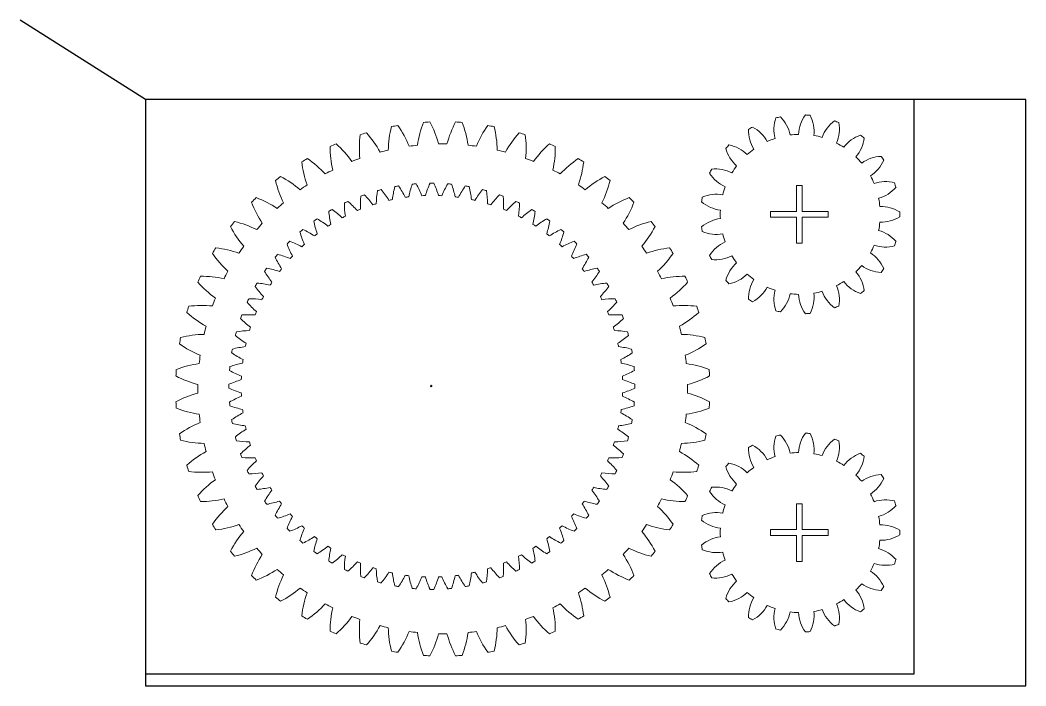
# Model space of a CAD drawing. Header units: millimetres. Extents: x 1712 to 4139, y 1742 to 2194.
# Drawn here: x 2961 to 3484, y 1817 to 2163 of the extents above; entities that cross this region are included whole.
import ezdxf

# ---------------------------------------------------------------- set-up
doc = ezdxf.new("R2010")
doc.units = ezdxf.units.MM

msp = doc.modelspace()

# ---------------------------------------------------------------- linework, layer by layer
at = {"color": 0}
msp.add_line((3025.96, 2122), (2960.69, 2163.33), dxfattribs=at)
at = {"color": 1, "lineweight": 0}
for p, q in [((3364.64, 2077.31), (3364.64, 2063.81)), ((3367.64, 2077.31), (3364.64, 2077.31)), ((3367.64, 2077.31), (3367.64, 2063.81)), ((3351.14, 2063.81), (3364.64, 2063.81)), ((3351.14, 2063.81), (3351.14, 2060.81)), ((3367.64, 2063.81), (3381.14, 2063.81)), ((3381.14, 2063.81), (3381.14, 2060.81)), ((3351.14, 2060.81), (3364.64, 2060.81)), ((3364.64, 2060.81), (3364.64, 2047.31)), ((3367.64, 2060.81), (3381.14, 2060.81)), ((3367.64, 2060.81), (3367.64, 2047.31)), ((3367.64, 2047.31), (3364.64, 2047.31)), ((3364.64, 1911.82), (3364.64, 1898.32)), ((3367.64, 1911.82), (3364.64, 1911.82)), ((3367.64, 1911.82), (3367.64, 1898.32)), ((3351.14, 1898.32), (3364.64, 1898.32)), ((3351.14, 1898.32), (3351.14, 1895.32)), ((3351.14, 1895.32), (3364.64, 1895.32)), ((3364.64, 1895.32), (3364.64, 1881.82)), ((3367.64, 1898.32), (3381.14, 1898.32)), ((3367.64, 1895.32), (3381.14, 1895.32)), ((3367.64, 1895.32), (3367.64, 1881.82)), ((3381.14, 1898.32), (3381.14, 1895.32)), ((3367.64, 1881.82), (3364.64, 1881.82))]:
    msp.add_line(p, q, dxfattribs=at)
for points in [[(3025.91, 2122.11), (3025.91, 1823.36), (3425.78, 1823.36), (3425.78, 2122.11)], [(3025.97, 1817.07), (3483.97, 1817.07), (3483.97, 2122.07), (3025.97, 2122.07)]]:
    msp.add_lwpolyline(points, close=True)
msp.add_circle((3174.58, 1973.03), 0.392, dxfattribs=at)
for centre, radius, start, end in [((3220.42, 2090.82), 53.53, 158.8315, 172.0201), ((3180.58, 1971.54), 138.98, 92.7653, 94.1578), ((3126.65, 2085.15), 53.53, 14.9029, 28.0915), ((3234.51, 2085.15), 53.53, 151.9085, 165.0971), ((3180.58, 1971.54), 138.98, 85.8422, 87.2347), ((3140.74, 2090.82), 53.53, 7.9799, 21.1685), ((3371.78, 2106.4), 18.9, 161.2753, 194.0953), ((3366.59, 2062.31), 51.75, 101.4922, 104.222), ((3342.79, 2099.79), 18.9, 11.619, 44.439), ((3384.54, 2102.92), 18.9, 144.1324, 176.9524), ((3366.59, 2062.31), 51.75, 84.3494, 87.0792), ((3354.89, 2105.14), 18.9, 354.4761, 27.2961), ((3395.72, 2095.82), 18.9, 126.9896, 159.8096), ((3366.59, 2062.31), 51.75, 67.2065, 69.9363), ((3368.04, 2106.68), 18.9, 337.3333, 10.1533), ((3190.72, 2096.89), 53.53, 172.6777, 185.8663), ((3180.58, 1971.54), 138.98, 106.6114, 108.004), ((3101.03, 2068.94), 53.53, 28.7491, 41.9377), ((3205.75, 2094.76), 53.53, 165.7546, 178.9432), ((3180.58, 1971.54), 138.98, 99.6883, 101.0809), ((3113.35, 2077.82), 53.53, 21.826, 35.0146), ((3247.81, 2077.82), 53.53, 144.9854, 158.174), ((3180.58, 1971.54), 138.98, 78.9191, 80.3117), ((3155.4, 2094.76), 53.53, 1.0568, 14.2454), ((3260.13, 2068.94), 53.53, 138.0623, 151.2509), ((3180.58, 1971.54), 138.98, 71.996, 73.3886), ((3170.44, 2096.89), 53.53, 354.1337, 7.3223), ((3358.55, 2105.97), 18.9, 178.4182, 211.2381), ((3366.59, 2062.31), 51.75, 118.6351, 121.3649), ((3332.8, 2091.1), 18.9, 28.7619, 61.5818), ((3366.59, 2062.31), 41.62, 91.2668, 97.3046), ((3180.58, 1971.54), 138.98, 113.5345, 114.927), ((3089.87, 2058.64), 53.53, 35.6722, 48.8608), ((3180.58, 1971.54), 127.39, 89.0108, 90.9892), ((3271.29, 2058.64), 53.53, 131.1392, 144.3278), ((3180.58, 1971.54), 138.98, 65.073, 66.4655), ((3366.59, 2062.31), 51.75, 135.778, 138.5078), ((3325.81, 2079.86), 18.9, 45.9047, 78.7247), ((3366.59, 2062.31), 41.62, 108.4097, 114.4474), ((3366.59, 2062.31), 41.62, 74.124, 80.1617), ((3366.59, 2062.31), 41.62, 56.9811, 63.0189), ((3404.3, 2085.75), 18.9, 109.8467, 142.6667), ((3381.05, 2104.29), 18.9, 320.1904, 353.0104), ((3366.59, 2062.31), 51.75, 50.0637, 52.7935), ((3175.54, 2097.2), 53.53, 179.6008, 192.7894), ((3180.58, 1971.54), 127.39, 102.857, 104.8353), ((3180.58, 1971.54), 127.39, 95.9339, 97.9122), ((3180.58, 1971.54), 127.39, 82.0878, 84.0661), ((3180.58, 1971.54), 127.39, 75.1647, 77.143), ((3185.62, 2097.2), 53.53, 347.2106, 0.3992), ((3346.04, 2101.66), 18.9, 195.561, 228.381), ((3366.59, 2062.31), 41.62, 125.5526, 131.5903), ((3180.58, 1971.54), 138.98, 120.4576, 121.8501), ((3160.43, 2095.68), 53.53, 186.5238, 199.7124), ((3080.03, 2047.07), 53.53, 42.5953, 55.7838), ((3180.58, 1971.54), 127.39, 109.7801, 111.7584), ((3180.58, 1971.54), 127.39, 68.2416, 70.2199), ((3281.13, 2047.07), 53.53, 124.2162, 137.4047), ((3180.58, 1971.54), 138.98, 58.1499, 59.5424), ((3200.73, 2095.68), 53.53, 340.2876, 353.4762), ((3366.59, 2062.31), 41.62, 39.8383, 45.876), ((3409.53, 2073.59), 18.9, 92.7039, 125.5239), ((3392.78, 2098.16), 18.9, 303.0476, 335.8676), ((3366.59, 2062.31), 51.75, 32.9208, 35.6506), ((3180.58, 1971.54), 127.39, 116.7031, 118.6815), ((3180.58, 1971.54), 127.39, 61.3185, 63.2969), ((3366.59, 2062.31), 51.75, 152.9208, 155.6506), ((3335.35, 2093.85), 18.9, 212.7039, 245.5239), ((3322.45, 2067.06), 18.9, 63.0476, 95.8676), ((3366.59, 2062.31), 41.62, 142.6954, 148.7332), ((3180.58, 1971.54), 138.98, 127.3806, 128.7732), ((3145.61, 2092.34), 53.53, 193.4469, 206.6355), ((3071.66, 2034.4), 53.53, 49.5183, 62.7069), ((3180.58, 1971.54), 127.39, 123.6262, 125.6045), ((3212.85, 2060.97), 51.04, 160.4696, 168.1969), ((3174.95, 1972.9), 105.63, 94.4551, 95.5449), ((3122.33, 2053.05), 51.04, 21.8031, 29.5304), ((3220.38, 2057.33), 51.04, 155.4696, 163.1969), ((3174.95, 1972.9), 105.63, 89.4551, 90.5449), ((3129.52, 2057.33), 51.04, 16.8031, 24.5304), ((3227.57, 2053.05), 51.04, 150.4696, 158.1969), ((3174.95, 1972.9), 105.63, 84.4551, 85.5449), ((3137.05, 2060.97), 51.04, 11.8031, 19.5304), ((3180.58, 1971.54), 127.39, 54.3955, 56.3738), ((3289.5, 2034.4), 53.53, 117.2931, 130.4817), ((3215.55, 2092.34), 53.53, 333.3645, 346.5531), ((3180.58, 1971.54), 138.98, 51.2268, 52.6194), ((3366.59, 2062.31), 41.62, 22.6954, 28.7332), ((3410.95, 2060.43), 18.9, 75.561, 108.381), ((3366.59, 2062.31), 51.75, 15.778, 18.5078), ((3174.95, 1972.9), 105.63, 109.4551, 110.5449), ((3103.38, 2036.7), 51.04, 36.8031, 44.5304), ((3196.98, 2066.21), 51.04, 170.4696, 178.1969), ((3174.95, 1972.9), 105.63, 104.4551, 105.5449), ((3109.21, 2042.7), 51.04, 31.8031, 39.5304), ((3205.03, 2063.94), 51.04, 165.4696, 173.1969), ((3174.95, 1972.9), 105.63, 99.4551, 100.5449), ((3115.55, 2048.16), 51.04, 26.8031, 34.5304), ((3234.35, 2048.16), 51.04, 145.4696, 153.1969), ((3174.95, 1972.9), 105.63, 79.4551, 80.5449), ((3144.87, 2063.94), 51.04, 6.8031, 14.5304), ((3240.68, 2042.7), 51.04, 140.4696, 148.1969), ((3174.95, 1972.9), 105.63, 74.4551, 75.5449), ((3152.92, 2066.21), 51.04, 1.8031, 9.5304), ((3246.52, 2036.7), 51.04, 135.4696, 143.1969), ((3174.95, 1972.9), 105.63, 69.4551, 70.5449), ((3323.01, 2053.84), 18.9, 80.1904, 113.0104), ((3366.59, 2062.31), 41.62, 159.8383, 165.876), ((3402.19, 2088.85), 18.9, 285.9047, 318.7247), ((3180.58, 1971.54), 138.98, 134.3037, 135.6963), ((3131.3, 2087.25), 53.53, 200.37, 213.5586), ((3064.88, 2020.82), 53.53, 56.4414, 69.63), ((3180.58, 1971.54), 127.39, 130.5493, 132.5276), ((3174.95, 1972.9), 105.63, 114.4551, 115.5449), ((3180.44, 2068.62), 51.04, 180.4696, 188.1969), ((3098.09, 2030.22), 51.04, 41.8031, 49.5304), ((3188.76, 2067.78), 51.04, 175.4696, 183.1969), ((3174.95, 1972.9), 99.25, 106.9818, 108.0182), ((3174.95, 1972.9), 99.25, 101.9818, 103.0182), ((3174.95, 1972.9), 99.25, 96.9818, 98.0182), ((3174.95, 1972.9), 99.25, 91.9818, 93.0182), ((3174.95, 1972.9), 99.25, 86.9818, 88.0182), ((3174.95, 1972.9), 99.25, 81.9818, 83.0182), ((3174.95, 1972.9), 99.25, 76.9818, 78.0182), ((3174.95, 1972.9), 99.25, 71.9818, 73.0182), ((3161.14, 2067.78), 51.04, 356.8031, 4.5304), ((3251.81, 2030.22), 51.04, 130.4696, 138.1969), ((3174.95, 1972.9), 105.63, 64.4551, 65.5449), ((3169.46, 2068.62), 51.04, 351.8031, 359.5304), ((3180.58, 1971.54), 127.39, 47.4724, 49.4507), ((3296.28, 2020.82), 53.53, 110.37, 123.5586), ((3229.85, 2087.25), 53.53, 326.4414, 339.63), ((3180.58, 1971.54), 138.98, 44.3037, 45.6963), ((3366.59, 2062.31), 51.75, 170.0637, 172.7935), ((3327.44, 2083.24), 18.9, 229.8467, 262.6667), ((3366.59, 2062.31), 41.62, 5.5526, 11.5903), ((3174.95, 1972.9), 105.63, 119.4551, 120.5449), ((3172.08, 2068.74), 51.04, 185.4696, 193.1969), ((3093.39, 2023.31), 51.04, 46.8031, 54.5304), ((3174.95, 1972.9), 99.25, 111.9818, 113.0182), ((3174.95, 1972.9), 99.25, 66.9818, 68.0182), ((3256.51, 2023.31), 51.04, 125.4696, 133.1969), ((3174.95, 1972.9), 105.63, 59.4551, 60.5449), ((3177.82, 2068.74), 51.04, 346.8031, 354.5304), ((3366.59, 2062.31), 41.62, 176.9811, 183.0189), ((3408.43, 2047.44), 18.9, 58.4182, 91.2381), ((3366.59, 2062.31), 51.75, 358.6351, 1.3649), ((3180.58, 1971.54), 138.98, 141.2268, 142.6194), ((3059.78, 2006.51), 53.53, 63.3645, 76.5531), ((3180.58, 1971.54), 127.39, 137.4724, 139.4507), ((3174.95, 1972.9), 105.63, 124.4551, 125.5449), ((3163.73, 2068.12), 51.04, 190.4696, 198.1969), ((3089.31, 2016.01), 51.04, 51.8031, 59.5304), ((3174.95, 1972.9), 99.25, 121.9818, 123.0182), ((3174.95, 1972.9), 99.25, 116.9818, 118.0182), ((3174.95, 1972.9), 99.25, 61.9818, 63.0182), ((3174.95, 1972.9), 99.25, 56.9818, 58.0182), ((3260.59, 2016.01), 51.04, 120.4696, 128.1969), ((3186.16, 2068.12), 51.04, 341.8031, 349.5304), ((3174.95, 1972.9), 105.63, 54.4551, 55.5449), ((3180.58, 1971.54), 127.39, 40.5493, 42.5276), ((3301.38, 2006.51), 53.53, 103.4469, 116.6355), ((3180.58, 1971.54), 138.98, 37.3806, 38.7732), ((3327.44, 2041.37), 18.9, 97.3333, 130.1533), ((3366.59, 2062.31), 41.62, 348.4097, 354.4474), ((3408.43, 2077.17), 18.9, 268.7619, 301.5818), ((3117.72, 2080.46), 53.53, 207.2931, 220.4817), ((3174.95, 1972.9), 105.63, 129.4551, 130.5449), ((3155.48, 2066.78), 51.04, 195.4696, 203.1969), ((3085.88, 2008.38), 51.04, 56.8031, 64.5304), ((3174.95, 1972.9), 99.25, 126.9818, 128.0182), ((3174.95, 1972.9), 99.25, 51.9818, 53.0182), ((3264.02, 2008.38), 51.04, 115.4696, 123.1969), ((3194.42, 2066.78), 51.04, 336.8031, 344.5304), ((3174.95, 1972.9), 105.63, 49.4551, 50.5449), ((3243.44, 2080.46), 53.53, 319.5183, 332.7069), ((3366.59, 2062.31), 51.75, 187.2065, 189.9363), ((3323.01, 2070.77), 18.9, 246.9896, 279.8096), ((3366.59, 2062.31), 41.62, 194.124, 200.1617), ((3402.19, 2035.77), 18.9, 41.2753, 74.0953), ((3174.95, 1972.9), 105.63, 134.4551, 135.5449), ((3147.37, 2064.73), 51.04, 200.4696, 208.1969), ((3083.12, 2000.48), 51.04, 61.8031, 69.5304), ((3174.95, 1972.9), 99.25, 131.9818, 133.0182), ((3174.95, 1972.9), 99.25, 46.9818, 48.0182), ((3266.78, 2000.48), 51.04, 110.4696, 118.1969), ((3202.53, 2064.73), 51.04, 331.8031, 339.5304), ((3174.95, 1972.9), 105.63, 44.4551, 45.5449), ((3335.35, 2030.76), 18.9, 114.4761, 147.2961), ((3366.59, 2062.31), 41.62, 331.2668, 337.3046), ((3410.95, 2064.18), 18.9, 251.619, 284.439), ((3366.59, 2062.31), 51.75, 341.4922, 344.222), ((3180.58, 1971.54), 138.98, 148.1499, 149.5424), ((3105.05, 2072.09), 53.53, 214.2162, 227.4047), ((3056.45, 1991.7), 53.53, 70.2876, 83.4762), ((3180.58, 1971.54), 127.39, 144.3955, 146.3738), ((3174.95, 1972.9), 105.63, 139.4551, 140.5449), ((3081.07, 1992.37), 51.04, 66.8031, 74.5304), ((3268.83, 1992.37), 51.04, 105.4696, 113.1969), ((3174.95, 1972.9), 105.63, 39.4551, 40.5449), ((3180.58, 1971.54), 127.39, 33.6262, 35.6045), ((3304.71, 1991.7), 53.53, 96.5238, 109.7124), ((3256.11, 2072.09), 53.53, 312.5953, 325.7838), ((3180.58, 1971.54), 138.98, 30.4576, 31.8501), ((3366.59, 2062.31), 51.75, 204.3494, 207.0792), ((3392.78, 2026.45), 18.9, 24.1324, 56.9524), ((3139.47, 2061.97), 51.04, 205.4696, 213.1969), ((3174.95, 1972.9), 99.25, 136.9818, 138.0182), ((3174.95, 1972.9), 99.25, 41.9818, 43.0182), ((3210.43, 2061.97), 51.04, 326.8031, 334.5304), ((3322.45, 2057.55), 18.9, 264.1324, 296.9524), ((3346.04, 2022.95), 18.9, 131.619, 164.439), ((3366.59, 2062.31), 41.62, 211.2668, 217.3046), ((3366.59, 2062.31), 41.62, 314.124, 320.1617), ((3409.53, 2051.02), 18.9, 234.4761, 267.2961), ((3180.58, 1971.54), 127.39, 151.3185, 153.2969), ((3174.95, 1972.9), 105.63, 144.4551, 145.5449), ((3131.84, 2058.54), 51.04, 210.4696, 218.1969), ((3079.73, 1984.11), 51.04, 71.8031, 79.5304), ((3174.95, 1972.9), 99.25, 141.9818, 143.0182), ((3174.95, 1972.9), 99.25, 36.9818, 38.0182), ((3270.17, 1984.11), 51.04, 100.4696, 108.1969), ((3218.06, 2058.54), 51.04, 321.8031, 329.5304), ((3174.95, 1972.9), 105.63, 34.4551, 35.5449), ((3180.58, 1971.54), 127.39, 26.7031, 28.6815), ((3325.81, 2044.75), 18.9, 281.2753, 314.0953), ((3366.59, 2062.31), 41.62, 228.4097, 234.4474), ((3381.05, 2020.33), 18.9, 6.9896, 39.8096), ((3366.59, 2062.31), 51.75, 324.3494, 327.0792), ((3180.58, 1971.54), 138.98, 155.073, 156.4655), ((3093.48, 2062.25), 53.53, 221.1392, 234.3278), ((3054.92, 1976.59), 53.53, 77.2106, 90.3992), ((3174.95, 1972.9), 105.63, 149.4551, 150.5449), ((3079.11, 1975.77), 51.04, 76.8031, 84.5304), ((3174.95, 1972.9), 99.25, 146.9818, 148.0182), ((3174.95, 1972.9), 99.25, 31.9818, 33.0182), ((3270.79, 1975.77), 51.04, 95.4696, 103.1969), ((3174.95, 1972.9), 105.63, 29.4551, 30.5449), ((3306.24, 1976.59), 53.53, 89.6008, 102.7894), ((3267.68, 2062.25), 53.53, 305.6722, 318.8608), ((3180.58, 1971.54), 138.98, 23.5345, 24.927), ((3366.59, 2062.31), 51.75, 221.4922, 224.222), ((3358.55, 2018.64), 18.9, 148.7619, 181.5818), ((3366.59, 2062.31), 41.62, 296.9811, 303.0189), ((3368.04, 2017.93), 18.9, 349.8467, 22.6667), ((3404.3, 2038.87), 18.9, 217.3333, 250.1533), ((3124.54, 2054.46), 51.04, 215.4696, 223.1969), ((3225.36, 2054.46), 51.04, 316.8031, 324.5304), ((3332.8, 2033.51), 18.9, 298.4182, 331.2381), ((3366.59, 2062.31), 41.62, 245.5526, 251.5903), ((3371.78, 2018.21), 18.9, 165.9047, 198.7247), ((3342.79, 2024.83), 18.9, 315.561, 348.381), ((3366.59, 2062.31), 41.62, 262.6954, 268.7332), ((3384.54, 2021.7), 18.9, 183.0476, 215.8676), ((3354.89, 2019.48), 18.9, 332.7039, 5.5239), ((3366.59, 2062.31), 41.62, 279.8383, 285.876), ((3395.72, 2028.79), 18.9, 200.1904, 233.0104), ((3366.59, 2062.31), 51.75, 307.2065, 309.9363), ((3055.23, 1961.4), 53.53, 84.1337, 97.3223), ((3180.58, 1971.54), 127.39, 158.2416, 160.2199), ((3174.95, 1972.9), 105.63, 154.4551, 155.5449), ((3117.63, 2049.76), 51.04, 220.4696, 228.1969), ((3079.23, 1967.41), 51.04, 81.8031, 89.5304), ((3174.95, 1972.9), 99.25, 151.9818, 153.0182), ((3174.95, 1972.9), 99.25, 26.9818, 28.0182), ((3270.67, 1967.41), 51.04, 90.4696, 98.1969), ((3232.27, 2049.76), 51.04, 311.8031, 319.5304), ((3174.95, 1972.9), 105.63, 24.4551, 25.5449), ((3180.58, 1971.54), 127.39, 19.7801, 21.7584), ((3305.93, 1961.4), 53.53, 82.6777, 95.8663), ((3366.59, 2062.31), 51.75, 238.6351, 241.3649), ((3180.58, 1971.54), 138.98, 161.996, 163.3886), ((3083.18, 2051.09), 53.53, 228.0623, 241.2509), ((3174.95, 1972.9), 105.63, 159.4551, 160.5449), ((3080.07, 1959.09), 51.04, 86.8031, 94.5304), ((3174.95, 1972.9), 99.25, 156.9818, 158.0182), ((3174.95, 1972.9), 99.25, 21.9818, 23.0182), ((3269.83, 1959.09), 51.04, 85.4696, 93.1969), ((3174.95, 1972.9), 105.63, 19.4551, 20.5449), ((3277.98, 2051.09), 53.53, 298.7491, 311.9377), ((3180.58, 1971.54), 138.98, 16.6114, 18.004), ((3366.59, 2062.31), 51.75, 255.778, 258.5078), ((3366.59, 2062.31), 51.75, 272.9208, 275.6506), ((3366.59, 2062.31), 51.75, 290.0637, 292.7935), ((3180.58, 1971.54), 127.39, 165.1647, 167.143), ((3111.15, 2044.47), 51.04, 225.4696, 233.1969), ((3238.75, 2044.47), 51.04, 306.8031, 314.5304), ((3180.58, 1971.54), 127.39, 12.857, 14.8353), ((3057.37, 1946.37), 53.53, 91.0568, 104.2454), ((3174.95, 1972.9), 105.63, 164.4551, 165.5449), ((3105.15, 2038.63), 51.04, 230.4696, 238.1969), ((3081.64, 1950.87), 51.04, 91.8031, 99.5304), ((3174.95, 1972.9), 99.25, 161.9818, 163.0182), ((3174.95, 1972.9), 99.25, 16.9818, 18.0182), ((3268.26, 1950.87), 51.04, 80.4696, 88.1969), ((3244.75, 2038.63), 51.04, 301.8031, 309.5304), ((3174.95, 1972.9), 105.63, 14.4551, 15.5449), ((3303.79, 1946.37), 53.53, 75.7546, 88.9432), ((3180.58, 1971.54), 138.98, 168.9191, 170.3117), ((3074.3, 2038.77), 53.53, 234.9854, 248.174), ((3174.95, 1972.9), 99.25, 166.9818, 168.0182), ((3174.95, 1972.9), 99.25, 11.9818, 13.0182), ((3286.86, 2038.77), 53.53, 291.826, 305.0146), ((3180.58, 1971.54), 138.98, 9.6883, 11.0809), ((3180.58, 1971.54), 127.39, 172.0878, 174.0661), ((3174.95, 1972.9), 105.63, 169.4551, 170.5449), ((3099.69, 2032.3), 51.04, 235.4696, 243.1969), ((3083.91, 1942.82), 51.04, 96.8031, 104.5304), ((3265.99, 1942.82), 51.04, 75.4696, 83.1969), ((3250.21, 2032.3), 51.04, 296.8031, 304.5304), ((3174.95, 1972.9), 105.63, 9.4551, 10.5449), ((3180.58, 1971.54), 127.39, 5.9339, 7.9122), ((3061.3, 1931.7), 53.53, 97.9799, 111.1685), ((3086.88, 1935), 51.04, 101.8031, 109.5304), ((3174.95, 1972.9), 99.25, 171.9818, 173.0182), ((3174.95, 1972.9), 99.25, 6.9818, 8.0182), ((3263.02, 1935), 51.04, 70.4696, 78.1969), ((3299.86, 1931.7), 53.53, 68.8315, 82.0201), ((3180.58, 1971.54), 138.98, 175.8422, 177.2347), ((3066.97, 2025.47), 53.53, 241.9085, 255.0971), ((3174.95, 1972.9), 105.63, 174.4551, 175.5449), ((3094.8, 2025.52), 51.04, 240.4696, 248.1969), ((3174.95, 1972.9), 99.25, 176.9818, 178.0182), ((3255.1, 2025.52), 51.04, 291.8031, 299.5304), ((3174.95, 1972.9), 99.25, 1.9818, 3.0182), ((3174.95, 1972.9), 105.63, 4.4551, 5.5449), ((3294.19, 2025.47), 53.53, 284.9029, 298.0915), ((3180.58, 1971.54), 138.98, 2.7653, 4.1578), ((3180.58, 1971.54), 127.39, 179.0108, 180.9892), ((3174.95, 1972.9), 105.63, 179.4551, 180.5449), ((3090.52, 1927.47), 51.04, 106.8031, 114.5304), ((3259.38, 1927.47), 51.04, 65.4696, 73.1969), ((3174.95, 1972.9), 105.63, 359.4551, 0.5449), ((3180.58, 1971.54), 127.39, 359.0108, 0.9892), ((3066.97, 1917.61), 53.53, 104.9029, 118.0915), ((3090.52, 2018.33), 51.04, 245.4696, 253.1969), ((3094.8, 1920.28), 51.04, 111.8031, 119.5304), ((3174.95, 1972.9), 99.25, 181.9818, 183.0182), ((3174.95, 1972.9), 99.25, 356.9818, 358.0182), ((3255.1, 1920.28), 51.04, 60.4696, 68.1969), ((3259.38, 2018.33), 51.04, 286.8031, 294.5304), ((3294.19, 1917.61), 53.53, 61.9085, 75.0971), ((3180.58, 1971.54), 138.98, 182.7653, 184.1578), ((3174.95, 1972.9), 105.63, 184.4551, 185.5449), ((3086.88, 2010.8), 51.04, 250.4696, 258.1969), ((3263.02, 2010.8), 51.04, 281.8031, 289.5304), ((3174.95, 1972.9), 105.63, 354.4551, 355.5449), ((3180.58, 1971.54), 138.98, 355.8422, 357.2347), ((3061.3, 2011.39), 53.53, 248.8315, 262.0201), ((3180.58, 1971.54), 127.39, 185.9339, 187.9122), ((3099.69, 1913.5), 51.04, 116.8031, 124.5304), ((3174.95, 1972.9), 99.25, 186.9818, 188.0182), ((3174.95, 1972.9), 99.25, 351.9818, 353.0182), ((3250.21, 1913.5), 51.04, 55.4696, 63.1969), ((3180.58, 1971.54), 127.39, 352.0878, 354.0661), ((3299.86, 2011.39), 53.53, 277.9799, 291.1685), ((3074.3, 1904.31), 53.53, 111.826, 125.0146), ((3174.95, 1972.9), 105.63, 189.4551, 190.5449), ((3083.91, 2002.98), 51.04, 255.4696, 263.1969), ((3174.95, 1972.9), 99.25, 191.9818, 193.0182), ((3174.95, 1972.9), 99.25, 346.9818, 348.0182), ((3265.99, 2002.98), 51.04, 276.8031, 284.5304), ((3174.95, 1972.9), 105.63, 349.4551, 350.5449), ((3286.86, 1904.31), 53.53, 54.9854, 68.174), ((3180.58, 1971.54), 138.98, 189.6883, 191.0809), ((3105.15, 1907.16), 51.04, 121.8031, 129.5304), ((3244.75, 1907.16), 51.04, 50.4696, 58.1969), ((3180.58, 1971.54), 138.98, 348.9191, 350.3117), ((3371.78, 1940.92), 18.9, 161.2753, 194.0953), ((3366.59, 1896.82), 51.75, 101.4922, 104.222), ((3342.79, 1934.3), 18.9, 11.619, 44.439), ((3384.54, 1937.43), 18.9, 144.1324, 176.9524), ((3366.59, 1896.82), 51.75, 84.3494, 87.0792), ((3354.89, 1939.65), 18.9, 354.4761, 27.2961), ((3057.37, 1996.72), 53.53, 255.7546, 268.9432), ((3180.58, 1971.54), 127.39, 192.857, 194.8353), ((3174.95, 1972.9), 105.63, 194.4551, 195.5449), ((3081.64, 1994.93), 51.04, 260.4696, 268.1969), ((3111.15, 1901.33), 51.04, 126.8031, 134.5304), ((3174.95, 1972.9), 99.25, 196.9818, 198.0182), ((3174.95, 1972.9), 99.25, 341.9818, 343.0182), ((3238.75, 1901.33), 51.04, 45.4696, 53.1969), ((3268.26, 1994.93), 51.04, 271.8031, 279.5304), ((3174.95, 1972.9), 105.63, 344.4551, 345.5449), ((3180.58, 1971.54), 127.39, 345.1647, 347.143), ((3303.79, 1996.72), 53.53, 271.0568, 284.2454), ((3366.59, 1896.82), 51.75, 118.6351, 121.3649), ((3332.8, 1925.62), 18.9, 28.7619, 61.5818), ((3395.72, 1930.33), 18.9, 126.9896, 159.8096), ((3366.59, 1896.82), 51.75, 67.2065, 69.9363), ((3368.04, 1941.2), 18.9, 337.3333, 10.1533), ((3083.18, 1891.99), 53.53, 118.7491, 131.9377), ((3174.95, 1972.9), 105.63, 199.4551, 200.5449), ((3174.95, 1972.9), 105.63, 339.4551, 340.5449), ((3277.98, 1891.99), 53.53, 48.0623, 61.2509), ((3358.55, 1940.49), 18.9, 178.4182, 211.2381), ((3366.59, 1896.82), 41.62, 108.4097, 114.4474), ((3366.59, 1896.82), 41.62, 91.2668, 97.3046), ((3366.59, 1896.82), 41.62, 74.124, 80.1617), ((3404.3, 1920.26), 18.9, 109.8467, 142.6667), ((3381.05, 1938.8), 18.9, 320.1904, 353.0104), ((3366.59, 1896.82), 51.75, 50.0637, 52.7935), ((3180.58, 1971.54), 138.98, 196.6114, 198.004), ((3080.07, 1986.71), 51.04, 265.4696, 273.1969), ((3117.63, 1896.04), 51.04, 131.8031, 139.5304), ((3174.95, 1972.9), 99.25, 201.9818, 203.0182), ((3174.95, 1972.9), 99.25, 336.9818, 338.0182), ((3232.27, 1896.04), 51.04, 40.4696, 48.1969), ((3269.83, 1986.71), 51.04, 266.8031, 274.5304), ((3180.58, 1971.54), 138.98, 341.996, 343.3886), ((3366.59, 1896.82), 51.75, 135.778, 138.5078), ((3346.04, 1936.18), 18.9, 195.561, 228.381), ((3325.81, 1914.38), 18.9, 45.9047, 78.7247), ((3366.59, 1896.82), 41.62, 56.9811, 63.0189), ((3055.23, 1981.68), 53.53, 262.6777, 275.8663), ((3180.58, 1971.54), 127.39, 199.7801, 201.7584), ((3174.95, 1972.9), 105.63, 204.4551, 205.5449), ((3079.23, 1978.39), 51.04, 270.4696, 278.1969), ((3124.54, 1891.34), 51.04, 136.8031, 144.5304), ((3174.95, 1972.9), 99.25, 206.9818, 208.0182), ((3174.95, 1972.9), 99.25, 331.9818, 333.0182), ((3225.36, 1891.34), 51.04, 35.4696, 43.1969), ((3270.67, 1978.39), 51.04, 261.8031, 269.5304), ((3174.95, 1972.9), 105.63, 334.4551, 335.5449), ((3180.58, 1971.54), 127.39, 338.2416, 340.2199), ((3305.93, 1981.68), 53.53, 264.1337, 277.3223), ((3366.59, 1896.82), 41.62, 125.5526, 131.5903), ((3366.59, 1896.82), 41.62, 39.8383, 45.876), ((3409.53, 1908.1), 18.9, 92.7039, 125.5239), ((3366.59, 1896.82), 51.75, 32.9208, 35.6506), ((3093.48, 1880.83), 53.53, 125.6722, 138.8608), ((3174.95, 1972.9), 105.63, 209.4551, 210.5449), ((3174.95, 1972.9), 105.63, 329.4551, 330.5449), ((3267.68, 1880.83), 53.53, 41.1392, 54.3278), ((3322.45, 1901.58), 18.9, 63.0476, 95.8676), ((3366.59, 1896.82), 41.62, 142.6954, 148.7332), ((3392.78, 1932.67), 18.9, 303.0476, 335.8676), ((3180.58, 1971.54), 138.98, 203.5345, 204.927), ((3079.11, 1970.03), 51.04, 275.4696, 283.1969), ((3131.84, 1887.26), 51.04, 141.8031, 149.5304), ((3174.95, 1972.9), 99.25, 211.9818, 213.0182), ((3174.95, 1972.9), 99.25, 326.9818, 328.0182), ((3218.06, 1887.26), 51.04, 30.4696, 38.1969), ((3270.79, 1970.03), 51.04, 256.8031, 264.5304), ((3180.58, 1971.54), 138.98, 335.073, 336.4655), ((3366.59, 1896.82), 51.75, 152.9208, 155.6506), ((3335.35, 1928.37), 18.9, 212.7039, 245.5239), ((3366.59, 1896.82), 41.62, 22.6954, 28.7332), ((3054.92, 1966.5), 53.53, 269.6008, 282.7894), ((3105.05, 1870.99), 53.53, 132.5953, 145.7838), ((3180.58, 1971.54), 127.39, 206.7031, 208.6815), ((3174.95, 1972.9), 105.63, 214.4551, 215.5449), ((3079.73, 1961.69), 51.04, 280.4696, 288.1969), ((3139.47, 1883.83), 51.04, 146.8031, 154.5304), ((3174.95, 1972.9), 99.25, 216.9818, 218.0182), ((3174.95, 1972.9), 99.25, 321.9818, 323.0182), ((3210.43, 1883.83), 51.04, 25.4696, 33.1969), ((3270.17, 1961.69), 51.04, 251.8031, 259.5304), ((3174.95, 1972.9), 105.63, 324.4551, 325.5449), ((3180.58, 1971.54), 127.39, 331.3185, 333.2969), ((3256.11, 1870.99), 53.53, 34.2162, 47.4047), ((3306.24, 1966.5), 53.53, 257.2106, 270.3992), ((3366.59, 1896.82), 41.62, 159.8383, 165.876), ((3410.95, 1894.94), 18.9, 75.561, 108.381), ((3402.19, 1923.36), 18.9, 285.9047, 318.7247), ((3366.59, 1896.82), 51.75, 15.778, 18.5078), ((3174.95, 1972.9), 105.63, 219.4551, 220.5449), ((3081.07, 1953.43), 51.04, 285.4696, 293.1969), ((3147.37, 1881.07), 51.04, 151.8031, 159.5304), ((3174.95, 1972.9), 99.25, 221.9818, 223.0182), ((3174.95, 1972.9), 99.25, 316.9818, 318.0182), ((3202.53, 1881.07), 51.04, 20.4696, 28.1969), ((3268.83, 1953.43), 51.04, 246.8031, 254.5304), ((3174.95, 1972.9), 105.63, 319.4551, 320.5449), ((3366.59, 1896.82), 51.75, 170.0637, 172.7935), ((3323.01, 1888.35), 18.9, 80.1904, 113.0104), ((3366.59, 1896.82), 41.62, 5.5526, 11.5903), ((3180.58, 1971.54), 138.98, 210.4576, 211.8501), ((3056.45, 1951.39), 53.53, 276.5238, 289.7124), ((3180.58, 1971.54), 127.39, 213.6262, 215.6045), ((3083.12, 1945.32), 51.04, 290.4696, 298.1969), ((3174.95, 1972.9), 99.25, 226.9818, 228.0182), ((3174.95, 1972.9), 99.25, 311.9818, 313.0182), ((3266.78, 1945.32), 51.04, 241.8031, 249.5304), ((3180.58, 1971.54), 127.39, 324.3955, 326.3738), ((3304.71, 1951.39), 53.53, 250.2876, 263.4762), ((3180.58, 1971.54), 138.98, 328.1499, 329.5424), ((3327.44, 1917.76), 18.9, 229.8467, 262.6667), ((3408.43, 1881.95), 18.9, 58.4182, 91.2381), ((3117.72, 1862.62), 53.53, 139.5183, 152.7069), ((3174.95, 1972.9), 105.63, 224.4551, 225.5449), ((3155.48, 1879.02), 51.04, 156.8031, 164.5304), ((3085.88, 1937.42), 51.04, 295.4696, 303.1969), ((3174.95, 1972.9), 99.25, 231.9818, 233.0182), ((3174.95, 1972.9), 99.25, 306.9818, 308.0182), ((3264.02, 1937.42), 51.04, 236.8031, 244.5304), ((3194.42, 1879.02), 51.04, 15.4696, 23.1969), ((3174.95, 1972.9), 105.63, 314.4551, 315.5449), ((3243.44, 1862.62), 53.53, 27.2931, 40.4817), ((3327.44, 1875.88), 18.9, 97.3333, 130.1533), ((3366.59, 1896.82), 41.62, 176.9811, 183.0189), ((3408.43, 1911.69), 18.9, 268.7619, 301.5818), ((3366.59, 1896.82), 51.75, 358.6351, 1.3649), ((3174.95, 1972.9), 105.63, 229.4551, 230.5449), ((3163.73, 1877.68), 51.04, 161.8031, 169.5304), ((3089.31, 1929.79), 51.04, 300.4696, 308.1969), ((3174.95, 1972.9), 99.25, 236.9818, 238.0182), ((3174.95, 1972.9), 99.25, 301.9818, 303.0182), ((3260.59, 1929.79), 51.04, 231.8031, 239.5304), ((3186.16, 1877.68), 51.04, 10.4696, 18.1969), ((3174.95, 1972.9), 105.63, 309.4551, 310.5449), ((3366.59, 1896.82), 51.75, 187.2065, 189.9363), ((3366.59, 1896.82), 41.62, 348.4097, 354.4474), ((3180.58, 1971.54), 138.98, 217.3806, 218.7732), ((3059.78, 1936.57), 53.53, 283.4469, 296.6355), ((3131.3, 1855.84), 53.53, 146.4414, 159.63), ((3180.58, 1971.54), 127.39, 220.5493, 222.5276), ((3174.95, 1972.9), 105.63, 234.4551, 235.5449), ((3172.08, 1877.06), 51.04, 166.8031, 174.5304), ((3093.39, 1922.49), 51.04, 305.4696, 313.1969), ((3174.95, 1972.9), 99.25, 241.9818, 243.0182), ((3180.44, 1877.18), 51.04, 171.8031, 179.5304), ((3174.95, 1972.9), 99.25, 296.9818, 298.0182), ((3169.46, 1877.18), 51.04, 0.4696, 8.1969), ((3256.51, 1922.49), 51.04, 226.8031, 234.5304), ((3177.82, 1877.06), 51.04, 5.4696, 13.1969), ((3174.95, 1972.9), 105.63, 304.4551, 305.5449), ((3180.58, 1971.54), 127.39, 317.4724, 319.4507), ((3229.85, 1855.84), 53.53, 20.37, 33.5586), ((3301.38, 1936.57), 53.53, 243.3645, 256.5531), ((3180.58, 1971.54), 138.98, 321.2268, 322.6194), ((3323.01, 1905.29), 18.9, 246.9896, 279.8096), ((3366.59, 1896.82), 41.62, 194.124, 200.1617), ((3402.19, 1870.28), 18.9, 41.2753, 74.0953), ((3174.95, 1972.9), 105.63, 239.4551, 240.5449), ((3098.09, 1915.58), 51.04, 310.4696, 318.1969), ((3174.95, 1972.9), 99.25, 246.9818, 248.0182), ((3188.76, 1878.02), 51.04, 176.8031, 184.5304), ((3161.14, 1878.02), 51.04, 355.4696, 3.1969), ((3174.95, 1972.9), 99.25, 291.9818, 293.0182), ((3251.81, 1915.58), 51.04, 221.8031, 229.5304), ((3174.95, 1972.9), 105.63, 299.4551, 300.5449), ((3335.35, 1865.27), 18.9, 114.4761, 147.2961), ((3366.59, 1896.82), 41.62, 331.2668, 337.3046), ((3410.95, 1898.7), 18.9, 251.619, 284.439), ((3366.59, 1896.82), 51.75, 341.4922, 344.222), ((3180.58, 1971.54), 138.98, 224.3037, 225.6963), ((3064.88, 1922.27), 53.53, 290.37, 303.5586), ((3145.61, 1850.74), 53.53, 153.3645, 166.5531), ((3180.58, 1971.54), 127.39, 227.4724, 229.4507), ((3174.95, 1972.9), 105.63, 244.4551, 245.5449), ((3174.95, 1972.9), 105.63, 249.4551, 250.5449), ((3103.38, 1909.1), 51.04, 315.4696, 323.1969), ((3174.95, 1972.9), 99.25, 251.9818, 253.0182), ((3196.98, 1879.59), 51.04, 181.8031, 189.5304), ((3109.21, 1903.1), 51.04, 320.4696, 328.1969), ((3174.95, 1972.9), 99.25, 256.9818, 258.0182), ((3205.03, 1881.86), 51.04, 186.8031, 194.5304), ((3115.55, 1897.64), 51.04, 325.4696, 333.1969), ((3174.95, 1972.9), 99.25, 261.9818, 263.0182), ((3212.85, 1884.83), 51.04, 191.8031, 199.5304), ((3122.33, 1892.75), 51.04, 330.4696, 338.1969), ((3174.95, 1972.9), 99.25, 266.9818, 268.0182), ((3220.38, 1888.47), 51.04, 196.8031, 204.5304), ((3129.52, 1888.47), 51.04, 335.4696, 343.1969), ((3174.95, 1972.9), 99.25, 271.9818, 273.0182), ((3227.57, 1892.75), 51.04, 201.8031, 209.5304), ((3137.05, 1884.83), 51.04, 340.4696, 348.1969), ((3174.95, 1972.9), 99.25, 276.9818, 278.0182), ((3234.35, 1897.64), 51.04, 206.8031, 214.5304), ((3144.87, 1881.86), 51.04, 345.4696, 353.1969), ((3174.95, 1972.9), 99.25, 281.9818, 283.0182), ((3240.68, 1903.1), 51.04, 211.8031, 219.5304), ((3152.92, 1879.59), 51.04, 350.4696, 358.1969), ((3174.95, 1972.9), 99.25, 286.9818, 288.0182), ((3246.52, 1909.1), 51.04, 216.8031, 224.5304), ((3174.95, 1972.9), 105.63, 289.4551, 290.5449), ((3174.95, 1972.9), 105.63, 294.4551, 295.5449), ((3180.58, 1971.54), 127.39, 310.5493, 312.5276), ((3215.55, 1850.74), 53.53, 13.4469, 26.6355), ((3296.28, 1922.27), 53.53, 236.4414, 249.63), ((3180.58, 1971.54), 138.98, 314.3037, 315.6963), ((3366.59, 1896.82), 51.75, 204.3494, 207.0792), ((3322.45, 1892.06), 18.9, 264.1324, 296.9524), ((3366.59, 1896.82), 41.62, 211.2668, 217.3046), ((3392.78, 1860.97), 18.9, 24.1324, 56.9524), ((3174.95, 1972.9), 105.63, 254.4551, 255.5449), ((3174.95, 1972.9), 105.63, 259.4551, 260.5449), ((3174.95, 1972.9), 105.63, 279.4551, 280.5449), ((3174.95, 1972.9), 105.63, 284.4551, 285.5449), ((3346.04, 1857.47), 18.9, 131.619, 164.439), ((3366.59, 1896.82), 41.62, 314.124, 320.1617), ((3409.53, 1885.54), 18.9, 234.4761, 267.2961), ((3366.59, 1896.82), 51.75, 324.3494, 327.0792), ((3180.58, 1971.54), 138.98, 231.2268, 232.6194), ((3071.66, 1908.68), 53.53, 297.2931, 310.4817), ((3180.58, 1971.54), 127.39, 234.3955, 236.3738), ((3160.43, 1847.41), 53.53, 160.2876, 173.4762), ((3174.95, 1972.9), 105.63, 264.4551, 265.5449), ((3174.95, 1972.9), 105.63, 269.4551, 270.5449), ((3174.95, 1972.9), 105.63, 274.4551, 275.5449), ((3180.58, 1971.54), 127.39, 303.6262, 305.6045), ((3200.73, 1847.41), 53.53, 6.5238, 19.7124), ((3289.5, 1908.68), 53.53, 229.5183, 242.7069), ((3180.58, 1971.54), 138.98, 307.3806, 308.7732), ((3325.81, 1879.26), 18.9, 281.2753, 314.0953), ((3366.59, 1896.82), 41.62, 228.4097, 234.4474), ((3358.55, 1853.15), 18.9, 148.7619, 181.5818), ((3381.05, 1854.84), 18.9, 6.9896, 39.8096), ((3080.03, 1896.01), 53.53, 304.2162, 317.4047), ((3180.58, 1971.54), 127.39, 241.3185, 243.2969), ((3175.54, 1845.88), 53.53, 167.2106, 180.3992), ((3180.58, 1971.54), 127.39, 296.7031, 298.6815), ((3185.62, 1845.88), 53.53, 359.6008, 12.7894), ((3281.13, 1896.01), 53.53, 222.5953, 235.7838), ((3366.59, 1896.82), 51.75, 221.4922, 224.222), ((3332.8, 1868.02), 18.9, 298.4182, 331.2381), ((3366.59, 1896.82), 41.62, 245.5526, 251.5903), ((3366.59, 1896.82), 41.62, 296.9811, 303.0189), ((3368.04, 1852.44), 18.9, 349.8467, 22.6667), ((3404.3, 1873.38), 18.9, 217.3333, 250.1533), ((3180.58, 1971.54), 138.98, 238.1499, 239.5424), ((3089.87, 1884.44), 53.53, 311.1392, 324.3278), ((3180.58, 1971.54), 127.39, 248.2416, 250.2199), ((3180.58, 1971.54), 127.39, 289.7801, 291.7584), ((3271.29, 1884.44), 53.53, 215.6722, 228.8608), ((3180.58, 1971.54), 138.98, 300.4576, 301.8501), ((3366.59, 1896.82), 51.75, 238.6351, 241.3649), ((3371.78, 1852.72), 18.9, 165.9047, 198.7247), ((3342.79, 1859.34), 18.9, 315.561, 348.381), ((3366.59, 1896.82), 41.62, 262.6954, 268.7332), ((3384.54, 1856.21), 18.9, 183.0476, 215.8676), ((3354.89, 1853.99), 18.9, 332.7039, 5.5239), ((3366.59, 1896.82), 41.62, 279.8383, 285.876), ((3395.72, 1863.31), 18.9, 200.1904, 233.0104), ((3366.59, 1896.82), 51.75, 307.2065, 309.9363), ((3190.72, 1846.19), 53.53, 174.1337, 187.3223), ((3101.03, 1874.14), 53.53, 318.0623, 331.2509), ((3180.58, 1971.54), 127.39, 255.1647, 257.143), ((3205.75, 1848.33), 53.53, 181.0568, 194.2454), ((3155.4, 1848.33), 53.53, 345.7546, 358.9432), ((3180.58, 1971.54), 127.39, 282.857, 284.8353), ((3260.13, 1874.14), 53.53, 208.7491, 221.9377), ((3170.44, 1846.19), 53.53, 352.6777, 5.8663), ((3366.59, 1896.82), 51.75, 290.0637, 292.7935), ((3180.58, 1971.54), 138.98, 245.073, 246.4655), ((3113.35, 1865.26), 53.53, 324.9854, 338.174), ((3180.58, 1971.54), 127.39, 262.0878, 264.0661), ((3220.42, 1852.26), 53.53, 187.9799, 201.1685), ((3126.65, 1857.93), 53.53, 331.9085, 345.0971), ((3180.58, 1971.54), 127.39, 269.0108, 270.9892), ((3234.51, 1857.93), 53.53, 194.9029, 208.0915), ((3140.74, 1852.26), 53.53, 338.8315, 352.0201), ((3180.58, 1971.54), 127.39, 275.9339, 277.9122), ((3247.81, 1865.26), 53.53, 201.826, 215.0146), ((3180.58, 1971.54), 138.98, 293.5345, 294.927), ((3366.59, 1896.82), 51.75, 255.778, 258.5078), ((3366.59, 1896.82), 51.75, 272.9208, 275.6506), ((3180.58, 1971.54), 138.98, 251.996, 253.3886), ((3180.58, 1971.54), 138.98, 286.6114, 288.004), ((3180.58, 1971.54), 138.98, 258.9191, 260.3117), ((3180.58, 1971.54), 138.98, 265.8422, 267.2347), ((3180.58, 1971.54), 138.98, 272.7653, 274.1578), ((3180.58, 1971.54), 138.98, 279.6883, 281.0809)]:
    msp.add_arc(centre, radius, start, end, dxfattribs=at)

doc.saveas('drawing.dxf')
